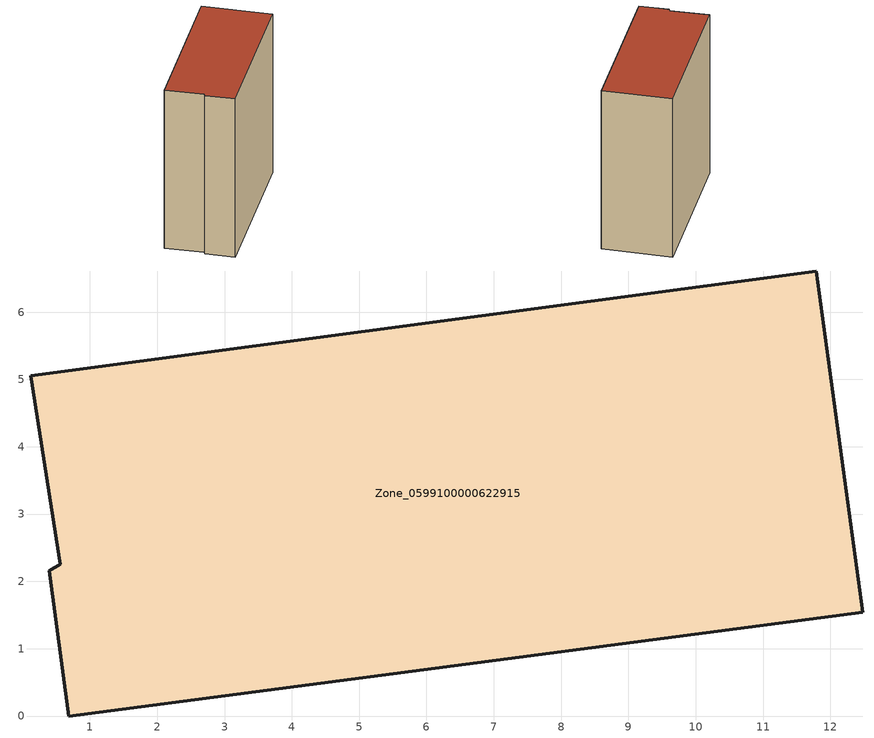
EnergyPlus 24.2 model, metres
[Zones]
Zone_0599100000622915
 floor ground (C_G): 0.56,2.26 0.12,5.06 11.79,6.61 12.48,1.54 0.69,0 0.39,2.16 z0
 wall outside (C_F): 12.48,1.54 11.79,6.61 0.12,5.06 0.56,2.26 0.39,2.16 0.69,0 12.48,1.54 z0:12.8
 roof outside (C_R): 0.12,5.06 0.56,2.26 0.39,2.16 0.69,0 12.48,1.54 11.79,6.61 z12.8
[BUILDING]
Pand.0599100000622915: North Axis=0; Terrain=City; Loads Convergence Tolerance Value=0.04; Temperature Convergence Tolerance Value=0.4; Solar Distribution=FullExterior; Maximum Number of Warmup Days=25; Minimum Number of Warmup Days=1
[Site:Location]
Rotterdam.The.Hague.AP_ZH_NLD Design_Conditions: Latitude=51.96; Longitude=4.45; Time Zone=1; Elevation=-4.5
[SITE:GROUNDTEMPERATURE:BUILDINGSURFACE]
18, 18, 18, 18, 18, 18, 18, 18, 18, 18, 18, 18
[MATERIAL] Thermal Absorptance=0.9; Solar Absorptance=0.7; Visible Absorptance=0.7
Name | Roughness | Thickness | Conductivity | Density | Specific Heat
G.TI.1946 | MediumSmooth | 0.15 | 1 | 540 | 1210
F.TI.1946 | Rough | 0.3 | 0.857143 | 1920 | 840
R.TI.1946 | MediumRough | 0.2 | 0.1 | 1500 | 1000
[CONSTRUCTION]
C_G: G.TI.1946
C_F: F.TI.1946
C_R: R.TI.1946
[ZONE]
Zone_0599100000622915: Type=1; Multiplier=1; Ceiling Height=Autocalculate; Volume=Autocalculate; Floor Area=autocalculate; Part of Total Floor Area=Yes
[ZONEINFILTRATION:DESIGNFLOWRATE]
Infil_Zone_0599100000622915: Zone or ZoneList or Space or SpaceList=Zone_0599100000622915; Schedule=AlwaysOn; Design Flow Rate Calculation Method=Flow/Area; Flow Rate per Floor Area=0.003; Constant Term Coefficient=1; Temperature Term Coefficient=0; Velocity Term Coefficient=0; Velocity Squared Term Coefficient=0
[HVACTEMPLATE:ZONE:IDEALLOADSAIRSYSTEM]
Zone_0599100000622915: Maximum Heating Supply Air Temperature=50; Minimum Cooling Supply Air Temperature=13; Maximum Heating Supply Air Humidity Ratio=0.0156; Minimum Cooling Supply Air Humidity Ratio=0.0077; Heating Limit=NoLimit; Cooling Limit=NoLimit; Dehumidification Control Type=ConstantSensibleHeatRatio; Cooling Sensible Heat Ratio=0.7; Dehumidification Setpoint=60; Humidification Control Type=None; Humidification Setpoint=30; Outdoor Air Method=None; Outdoor Air Flow Rate per Person=0.00944; Outdoor Air Flow Rate per Zone Floor Area=0; Outdoor Air Flow Rate per Zone=0; Demand Controlled Ventilation Type=None; Outdoor Air Economizer Type=NoEconomizer; Heat Recovery Type=None; Sensible Heat Recovery Effectiveness=0.7; Latent Heat Recovery Effectiveness=0.65
[ZONECONTROL:THERMOSTAT]
ThermostatControl_Zone_0599100000622915: Zone or ZoneList=Zone_0599100000622915; Control Type Schedule=DualSetpointControlType; Control 1=Thermostat_Zone_0599100000622915; Temperature Difference Between Cutout And Setpoint=0
[THERMOSTATSETPOINT:DUALSETPOINT]
Thermostat_Zone_0599100000622915: Heating Setpoint Temperature Schedule=HeatingSetpoint_Zone_0599100000622915; Cooling Setpoint Temperature Schedule=CoolingSetpoint_Zone_0599100000622915
[SCHEDULE:COMPACT]
HeatingSetpoint_Zone_0599100000622915: Through: 12/31, For: AllDays, Until: 24:00, 21
CoolingSetpoint_Zone_0599100000622915: Through: 12/31, For: AllDays, Until: 24:00, 24
DualSetpointControlType: Through: 12/31, For: AllDays, Until: 24:00, 4
AlwaysOn: Through: 12/31, For: AllDays, Until: 24:00, 1
